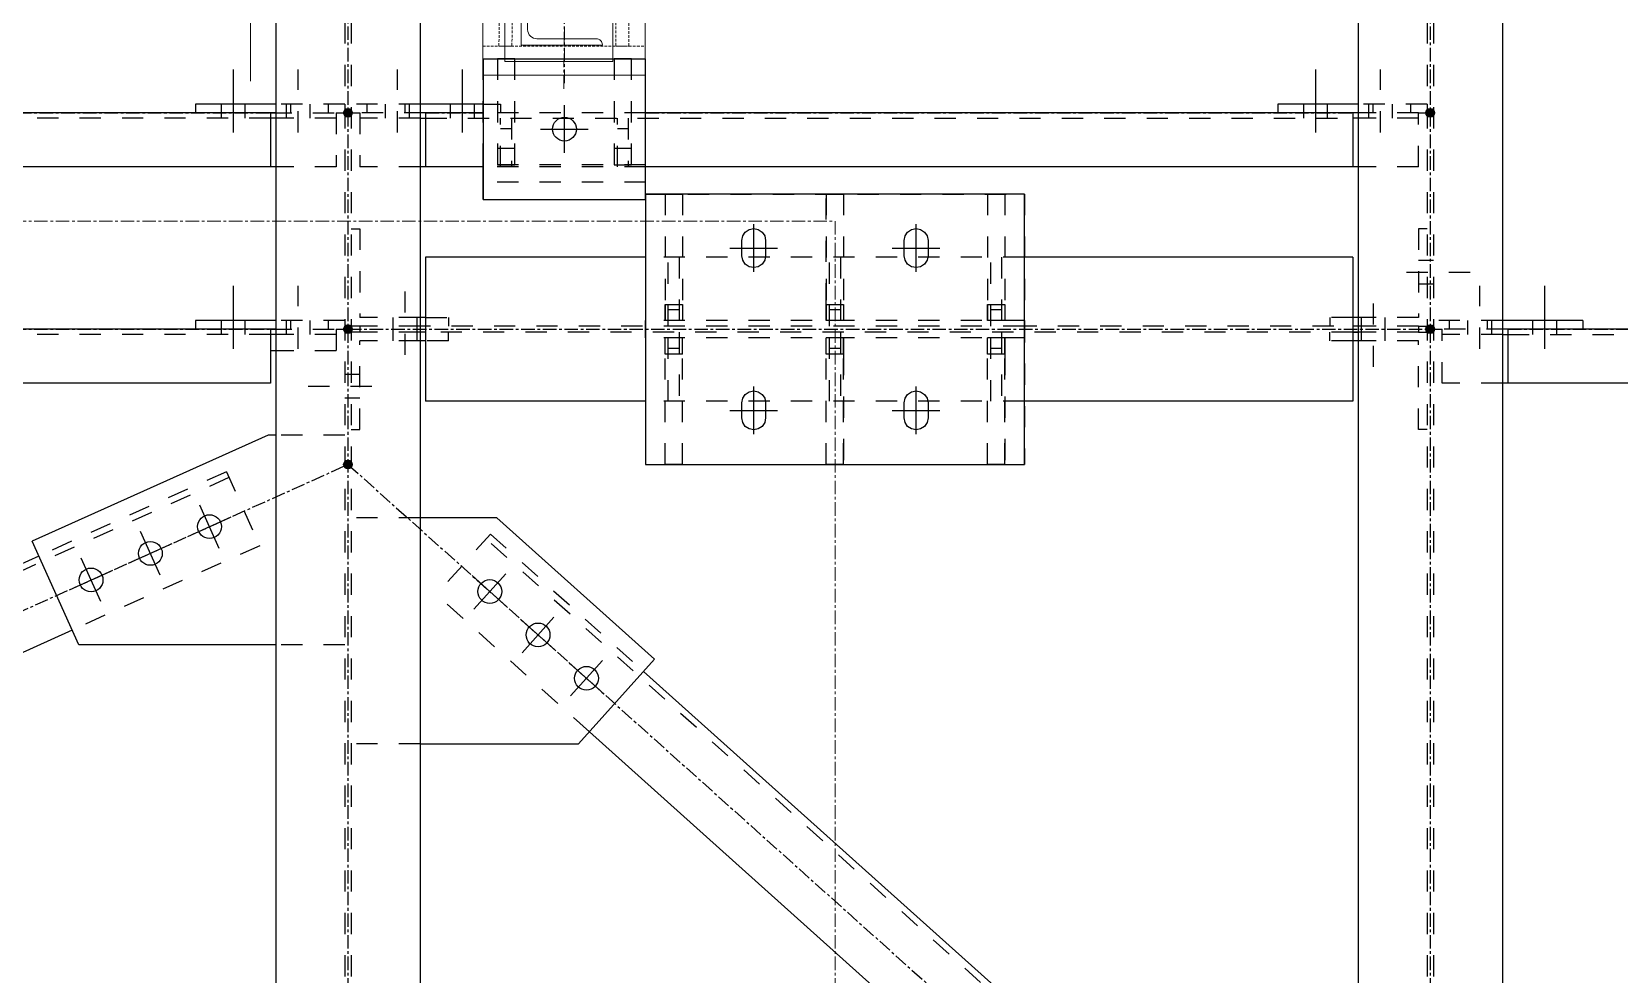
# Model space of a CAD drawing. Header units: inches. Extents: x 209270 to 234360, y -180214 to -150194.
# Drawn here: x 226220 to 227686, y -160060 to -159189 of the extents above; entities that cross this region are included whole.
import ezdxf

# ---------------------------------------------------------------- set-up
doc = ezdxf.new("R2010")
doc.units = ezdxf.units.IN
doc.header["$LTSCALE"] = 10
doc.header["$MEASUREMENT"] = 0
for name, pattern in [('CENTER', [2, 1.25, -0.25, 0.25, -0.25]), ('CENTER2', [1.125, 0.75, -0.125, 0.125, -0.125]), ('DXK_LINE_DOT2', [3.9198, 1.9599, -1.9599]), ('HIDDEN', [0.375, 0.25, -0.125])]:
    doc.linetypes.add(name, pattern=pattern)
doc.layers.get('0').update_dxf_attribs({"color": 1})
for name, color, linetype in [('_STR_0', 5, 'Continuous'), ('_STR_1', 5, 'Continuous'), ('_STR_2', 5, 'Continuous'), ('_STR_4', 5, 'Continuous')]:
    doc.layers.add(name, color=color, linetype=linetype)
for name, color, linetype, lineweight in [('CEN', 1, 'CENTER', 9), ('CENTER', 1, 'CENTER', 9), ('DIM', 1, 'Continuous', 13), ('MAIN OBJECT', 1, 'Continuous', 18), ('STR25', 1, 'Continuous', 5), ('STRUC-25HD', 1, 'HIDDEN', 5)]:
    doc.layers.add(name, color=color, linetype=linetype, lineweight=lineweight)

# ---------------------------------------------------------------- blocks, each defined once
blk = doc.blocks.new('A$C34ae56dc')
at = {"layer": 'CEN'}
for p, q in [((0, 87.5), (0, -87.5)), ((77.7, 0.5), (-77.3, 0, 450449366.5))]:
    blk.add_line(p, q, dxfattribs=at)
at = {"layer": 'MAIN OBJECT', "ltscale": 0.2}
blk.add_circle((0, 0), 11, dxfattribs=at)
at = {"layer": 'STR25', "ltscale": 0.2}
blk.add_lwpolyline([(65.2, -74.5), (-64.8, -75), (-64.8, 75), (65.2, 75.5)], close=True, dxfattribs=at)
at = {"layer": 'STRUC-25HD'}
for points in [[(50.2, 75.5), (38.2, 75.5), (38.2, -74.5), (50.2, -74.5)], [(38.2, 48.5), (38.2, 60.5), (-54.8, 60), (-54.8, 48)], [(38.2, -47.5), (38.2, -59.5), (-54.8, -60), (-54.8, -48)]]:
    blk.add_lwpolyline(points, close=True, dxfattribs=at)
blk = doc.blocks.new('A$C1f4f58bd')
at = {"layer": 'CEN'}
blk.add_line((4750, 2327.5, -815479761.5), (4750, 2472.5, -815479761.5), dxfattribs=at)
blk.add_lwpolyline([(1100, 2200), (5000, 2200), (5000, -2700), (1100, -2700)], close=True, dxfattribs=at)
at = {"layer": 'CENTER', "linetype": 'CENTER2'}
for p, q in [((4460, 2470.7), (4460, 2329.3)), ((4460, 2329.3), (4460, 2470.7))]:
    blk.add_line(p, q, dxfattribs=at)
at = {"layer": 'MAIN OBJECT', "elevation": -815479761.5}
blk.add_lwpolyline([(4694.8, 2447.6), (4794.8, 2447.6), (4794.8, 2347.6), (4694.8, 2347.6)], close=True, dxfattribs=at)
blk.add_lwpolyline([(4785, 2362.5), (4710, 2362.5), (4710, 2437.5), (4710.5, 2437.5, -0.414214), (4716, 2432), (4716, 2377, 0.414214), (4724.5, 2368.5), (4779.5, 2368.5, -0.414214), (4785, 2363)], format="xyb", close=True, dxfattribs=at)
at = {"xscale": -1.000000000000001, "rotation": 90}
blk.add_blockref('A$C34ae56dc', (4750, 2400, -815479761.5), dxfattribs=at)
blk = doc.blocks.new('Part-116860372-116270 - 114867')
at = {"layer": '_STR_1', "linetype": 'DXK_LINE_DOT2'}
for p, q in [((226578.5, -159638.2), (226514.7, -159638.2)), ((226578.5, -159847), (226514.7, -159847))]:
    blk.add_line(p, q, dxfattribs=at)
at = {"layer": '_STR_2', "linetype": 'Continuous'}
for p, q in [((226649.5, -159638.2), (226578.5, -159638.2)), ((226795, -159768.8), (226649.5, -159638.2)), ((226724.9, -159847), (226795, -159768.8)), ((226578.5, -159847), (226724.9, -159847))]:
    blk.add_line(p, q, dxfattribs=at)
blk = doc.blocks.new('Part-116860372-115052 - 114867')
at = {"layer": '_STR_4', "linetype": 'Continuous'}
for points in [[(226511.9, -159467.7, -1), (226511.9, -159459.7, -1)], [(227511.9, -159467.7, -1), (227511.9, -159459.7, -1)]]:
    blk.add_hatch(color=256, dxfattribs=at).paths.add_polyline_path(points)
at = {"layer": '_STR_1', "linetype": 'DXK_LINE_DOT2'}
for p, q in [((227136.8, -159397.1), (226786.8, -159397.1)), ((226522.7, -159460.8), (226522.7, -159466.5)), ((226578.5, -159460.8), (226522.7, -159460.8)), ((227136.8, -159460.8), (226583.5, -159460.8)), ((227501, -159460.8), (227136.8, -159460.8)), ((227501, -159460.8), (227501, -159466.5)), ((226578.5, -159466.5), (226522.7, -159466.5)), ((227440.3, -159466.5), (226583.5, -159466.5)), ((227501, -159466.5), (227445.3, -159466.5)), ((227136.8, -159530.3), (226786.8, -159530.3))]:
    blk.add_line(p, q, dxfattribs=at)
at = {"layer": '_STR_2', "linetype": 'Continuous'}
for p, q in [((226583.5, -159397.1), (226583.5, -159530.3)), ((226786.8, -159397.1), (226583.5, -159397.1)), ((227440.3, -159397.1), (227136.8, -159397.1)), ((227440.3, -159397.1), (227440.3, -159530.3)), ((226583.5, -159460.8), (226578.5, -159460.8)), ((227445.3, -159460.8), (227440.3, -159460.8)), ((226583.5, -159466.5), (226578.5, -159466.5)), ((227445.3, -159466.5), (227440.3, -159466.5)), ((226786.8, -159530.3), (226583.5, -159530.3)), ((227440.3, -159530.3), (227136.8, -159530.3))]:
    blk.add_line(p, q, dxfattribs=at)
at = {"layer": '_STR_4', "linetype": 'CENTER'}
blk.add_line((226511.9, -159463.7), (227511.9, -159463.7), dxfattribs=at)
at = {"layer": '_STR_4', "linetype": 'Continuous'}
for centre in [(226511.9, -159463.7), (227511.9, -159463.7)]:
    blk.add_circle(centre, 4, dxfattribs=at)
blk = doc.blocks.new('Part-116860372-115046 - 114867')
at = {"layer": '_STR_4', "linetype": 'Continuous'}
for points in [[(225511.9, -159467.7, -1), (225511.9, -159459.7, -1)], [(226511.9, -159467.7, -1), (226511.9, -159459.7, -1)]]:
    blk.add_hatch(color=256, dxfattribs=at).paths.add_polyline_path(points)
at = {"layer": '_STR_1', "linetype": 'DXK_LINE_DOT2'}
for p, q in [((225641.9, -159463.7), (225524.9, -159463.7)), ((225524.9, -159463.7), (225524.9, -159513.7)), ((226440.3, -159463.7), (226501, -159463.7)), ((226501, -159463.7), (226501, -159483.7)), ((225636.9, -159468.7), (225524.9, -159468.7)), ((226440.3, -159468.7), (225641.9, -159468.7)), ((226501, -159468.7), (226445.3, -159468.7)), ((226440.3, -159483.7), (226440.3, -159513.7)), ((226501, -159483.7), (226445.3, -159483.7)), ((225636.9, -159513.7), (225524.9, -159513.7)), ((226440.3, -159513.7), (226440.3, -159513.7))]:
    blk.add_line(p, q, dxfattribs=at)
at = {"layer": '_STR_2', "linetype": 'Continuous'}
for p, q in [((226440.3, -159463.7), (225641.9, -159463.7)), ((225641.9, -159463.7), (225641.9, -159513.7)), ((226440.3, -159463.7), (226440.3, -159513.7)), ((225641.9, -159468.7), (225636.9, -159468.7)), ((226445.3, -159468.7), (226440.3, -159468.7)), ((226445.3, -159483.7), (226440.3, -159483.7)), ((226440.3, -159513.7), (225636.9, -159513.7))]:
    blk.add_line(p, q, dxfattribs=at)
at = {"layer": '_STR_4', "linetype": 'CENTER'}
for p, q in [((225511.9, -159463.7), (225524.9, -159463.7)), ((225641.9, -159463.7), (226440.3, -159463.7)), ((226501, -159463.7), (226511.9, -159463.7))]:
    blk.add_line(p, q, dxfattribs=at)
at = {"layer": '_STR_4', "linetype": 'Continuous'}
for centre in [(225511.9, -159463.7), (226511.9, -159463.7)]:
    blk.add_circle(centre, 4, dxfattribs=at)
blk = doc.blocks.new('Bolt-116860372-115430 - 114867')
at = {"layer": '_STR_1', "linetype": 'DXK_LINE_DOT2'}
for p, q in [((227501, -159399.8), (227509, -159399.8)), ((227509, -159399.8), (227514.7, -159399.8)), ((227489.9, -159410.8), (227552.9, -159410.8)), ((227501, -159421.8), (227509, -159421.8)), ((227509, -159421.8), (227514.7, -159421.8))]:
    blk.add_line(p, q, dxfattribs=at)
blk = doc.blocks.new('Part-116860372-115000 - 114867')
at = {"layer": '_STR_1', "linetype": 'DXK_LINE_DOT2'}
for p, q in [((226509, -158435.3), (226509, -160285.8)), ((226514.7, -158435.3), (226514.7, -160285.8))]:
    blk.add_line(p, q, dxfattribs=at)
at = {"layer": '_STR_2', "linetype": 'Continuous'}
for p, q in [((226445.3, -158435.3), (226445.3, -160290.8)), ((226578.5, -158435.3), (226578.5, -160290.8))]:
    blk.add_line(p, q, dxfattribs=at)
at = {"layer": '_STR_4', "linetype": 'CENTER'}
blk.add_line((226511.9, -158363.7), (226511.9, -160373.7), dxfattribs=at)
blk = doc.blocks.new('Part-116860372-115001 - 114867')
at = {"layer": '_STR_1', "linetype": 'DXK_LINE_DOT2'}
for p, q in [((227509, -158435.3), (227509, -160362.3)), ((227514.7, -158435.3), (227514.7, -160362.3))]:
    blk.add_line(p, q, dxfattribs=at)
at = {"layer": '_STR_2', "linetype": 'Continuous'}
for p, q in [((227445.3, -158435.3), (227445.3, -160278.7)), ((227578.5, -158435.3), (227578.5, -160290.8))]:
    blk.add_line(p, q, dxfattribs=at)
at = {"layer": '_STR_4', "linetype": 'CENTER'}
blk.add_line((227511.9, -158363.7), (227511.9, -160373.7), dxfattribs=at)
blk = doc.blocks.new('Bolt-116860372-115758 - 114867')
at = {"layer": '_STR_1', "linetype": 'DXK_LINE_DOT2'}
for p, q in [((227557.7, -159481.7), (227557.7, -159423.7)), ((227546.7, -159463.7), (227546.7, -159455.7)), ((227546.7, -159468.7), (227546.7, -159463.7)), ((227568.7, -159463.7), (227568.7, -159455.7)), ((227568.7, -159468.7), (227568.7, -159463.7))]:
    blk.add_line(p, q, dxfattribs=at)
at = {"layer": '_STR_2', "linetype": 'Continuous'}
for p, q in [((227617.7, -159481.7), (227617.7, -159423.7)), ((227606.7, -159463.7), (227606.7, -159455.7)), ((227606.7, -159468.7), (227606.7, -159463.7)), ((227628.7, -159463.7), (227628.7, -159455.7)), ((227628.7, -159468.7), (227628.7, -159463.7))]:
    blk.add_line(p, q, dxfattribs=at)
blk = doc.blocks.new('Part-116860372-116267 - 114867')
at = {"layer": '_STR_1', "linetype": 'DXK_LINE_DOT2'}
for p, q in [((226509, -159561.6), (226445.3, -159561.6)), ((226509, -159755.4), (226445.3, -159755.4))]:
    blk.add_line(p, q, dxfattribs=at)
at = {"layer": '_STR_2', "linetype": 'Continuous'}
for p, q in [((226438.1, -159561.6), (226220.1, -159659.7)), ((226445.3, -159561.6), (226438.1, -159561.6)), ((226263.2, -159755.4), (226220.1, -159659.7)), ((226445.3, -159755.4), (226263.2, -159755.4))]:
    blk.add_line(p, q, dxfattribs=at)
blk = doc.blocks.new('Bolt-116860372-115756 - 114867')
at = {"layer": '_STR_1', "linetype": 'DXK_LINE_DOT2'}
for p, q in [((226557.7, -159281.7), (226557.7, -159223.7)), ((226546.7, -159263.7), (226546.7, -159255.7)), ((226568.7, -159263.7), (226568.7, -159255.7)), ((226546.7, -159268.7), (226546.7, -159263.7)), ((226568.7, -159268.7), (226568.7, -159263.7))]:
    blk.add_line(p, q, dxfattribs=at)
at = {"layer": '_STR_2', "linetype": 'Continuous'}
for p, q in [((226617.7, -159281.7), (226617.7, -159223.7)), ((226606.7, -159263.7), (226606.7, -159255.7)), ((226628.7, -159263.7), (226628.7, -159255.7)), ((226606.7, -159268.7), (226606.7, -159263.7)), ((226628.7, -159268.7), (226628.7, -159263.7))]:
    blk.add_line(p, q, dxfattribs=at)
blk = doc.blocks.new('Part-116860372-115047 - 114867')
at = {"layer": '_STR_4', "linetype": 'Continuous'}
for points in [[(227511.9, -159467.7, -1), (227511.9, -159459.7, -1)], [(228511.9, -159467.7, -1), (228511.9, -159459.7, -1)]]:
    blk.add_hatch(color=256, dxfattribs=at).paths.add_polyline_path(points)
at = {"layer": '_STR_1', "linetype": 'DXK_LINE_DOT2'}
for p, q in [((227583.5, -159463.7), (227522.7, -159463.7)), ((227522.7, -159513.7), (227522.7, -159463.7)), ((228499.2, -159463.7), (228411.9, -159463.7)), ((228499.2, -159513.7), (228499.2, -159463.7)), ((227578.5, -159468.7), (227522.7, -159468.7)), ((227583.5, -159468.7), (228411.9, -159468.7)), ((228499.2, -159468.7), (228416.9, -159468.7)), ((227578.5, -159513.7), (227522.7, -159513.7)), ((228499.2, -159513.7), (228416.9, -159513.7))]:
    blk.add_line(p, q, dxfattribs=at)
at = {"layer": '_STR_2', "linetype": 'Continuous'}
for p, q in [((228411.9, -159463.7), (227583.5, -159463.7)), ((227583.5, -159463.7), (227583.5, -159513.7)), ((228411.9, -159463.7), (228411.9, -159513.7)), ((227578.5, -159468.7), (227583.5, -159468.7)), ((228416.9, -159468.7), (228411.9, -159468.7)), ((228416.9, -159513.7), (227578.5, -159513.7))]:
    blk.add_line(p, q, dxfattribs=at)
at = {"layer": '_STR_4', "linetype": 'CENTER'}
for p, q in [((227511.9, -159463.7), (227522.7, -159463.7)), ((227583.5, -159463.7), (228411.9, -159463.7)), ((228499.2, -159463.7), (228511.9, -159463.7))]:
    blk.add_line(p, q, dxfattribs=at)
at = {"layer": '_STR_4', "linetype": 'Continuous'}
for centre in [(227511.9, -159463.7), (228511.9, -159463.7)]:
    blk.add_circle(centre, 4, dxfattribs=at)
blk = doc.blocks.new('Part-116860372-115048 - 114867')
at = {"layer": '_STR_4', "linetype": 'Continuous'}
for points in [[(225511.9, -159267.7, -1), (225511.9, -159259.7, -1)], [(226511.9, -159267.7, -1), (226511.9, -159259.7, -1)]]:
    blk.add_hatch(color=256, dxfattribs=at).paths.add_polyline_path(points)
at = {"layer": '_STR_1', "linetype": 'DXK_LINE_DOT2'}
for p, q in [((225524.9, -159263.7), (225524.9, -159313.7)), ((225641.9, -159263.7), (225524.9, -159263.7)), ((225636.9, -159268.7), (225524.9, -159268.7)), ((226440.3, -159268.7), (225641.9, -159268.7)), ((226206.9, -159263.7), (226056.9, -159263.7)), ((226440.3, -159263.7), (226501, -159263.7)), ((226501, -159268.7), (226445.3, -159268.7)), ((226501, -159263.7), (226501, -159313.7)), ((225636.9, -159313.7), (225524.9, -159313.7)), ((226206.9, -159313.7), (226056.9, -159313.7)), ((226501, -159313.7), (226440.3, -159313.7))]:
    blk.add_line(p, q, dxfattribs=at)
at = {"layer": '_STR_2', "linetype": 'Continuous'}
for p, q in [((225641.9, -159268.7), (225636.9, -159268.7)), ((226056.9, -159263.7), (225641.9, -159263.7)), ((225641.9, -159313.7), (225641.9, -159263.7)), ((226440.3, -159263.7), (226206.9, -159263.7)), ((226440.3, -159263.7), (226440.3, -159313.7)), ((226445.3, -159268.7), (226440.3, -159268.7)), ((226056.9, -159313.7), (225636.9, -159313.7)), ((226445.3, -159313.7), (226206.9, -159313.7))]:
    blk.add_line(p, q, dxfattribs=at)
at = {"layer": '_STR_4', "linetype": 'CENTER'}
for p, q in [((225511.9, -159263.7), (225524.9, -159263.7)), ((225641.9, -159263.7), (226056.9, -159263.7)), ((226206.9, -159263.7), (226440.3, -159263.7)), ((226501, -159263.7), (226511.9, -159263.7))]:
    blk.add_line(p, q, dxfattribs=at)
at = {"layer": '_STR_4', "linetype": 'Continuous'}
for centre in [(225511.9, -159263.7), (226511.9, -159263.7)]:
    blk.add_circle(centre, 4, dxfattribs=at)
blk = doc.blocks.new('Part-116860372-115049 - 114867')
at = {"layer": '_STR_4', "linetype": 'Continuous'}
for points in [[(226511.9, -159267.7, -1), (226511.9, -159259.7, -1)], [(227511.9, -159267.7, -1), (227511.9, -159259.7, -1)]]:
    blk.add_hatch(color=256, dxfattribs=at).paths.add_polyline_path(points)
at = {"layer": '_STR_1', "linetype": 'DXK_LINE_DOT2'}
for p, q in [((226522.7, -159263.7), (226522.7, -159313.7)), ((226583.5, -159263.7), (226522.7, -159263.7)), ((226578.5, -159268.7), (226522.7, -159268.7)), ((226583.5, -159268.7), (227440.3, -159268.7)), ((226786.9, -159263.7), (226636.9, -159263.7)), ((227501, -159263.7), (227440.3, -159263.7)), ((227501, -159268.7), (227445.3, -159268.7)), ((227501, -159313.7), (227501, -159263.7)), ((226578.5, -159313.7), (226522.7, -159313.7)), ((226786.9, -159313.7), (226636.9, -159313.7)), ((227501, -159313.7), (227445.3, -159313.7))]:
    blk.add_line(p, q, dxfattribs=at)
at = {"layer": '_STR_2', "linetype": 'Continuous'}
for p, q in [((226578.5, -159268.7), (226583.5, -159268.7)), ((226636.9, -159263.7), (226583.5, -159263.7)), ((226583.5, -159263.7), (226583.5, -159313.7)), ((227440.3, -159263.7), (226786.9, -159263.7)), ((227440.3, -159263.7), (227440.3, -159313.7)), ((227445.3, -159268.7), (227440.3, -159268.7)), ((226636.9, -159313.7), (226578.5, -159313.7)), ((227445.3, -159313.7), (226786.9, -159313.7))]:
    blk.add_line(p, q, dxfattribs=at)
at = {"layer": '_STR_4', "linetype": 'CENTER'}
for p, q in [((226511.9, -159263.7), (226522.7, -159263.7)), ((226583.5, -159263.7), (226636.9, -159263.7)), ((226786.9, -159263.7), (227440.3, -159263.7)), ((227501, -159263.7), (227511.9, -159263.7))]:
    blk.add_line(p, q, dxfattribs=at)
at = {"layer": '_STR_4', "linetype": 'Continuous'}
for centre in [(226511.9, -159263.7), (227511.9, -159263.7)]:
    blk.add_circle(centre, 4, dxfattribs=at)
blk = doc.blocks.new('Part-116860372-115424 - 114867')
at = {"layer": '_STR_1', "linetype": 'DXK_LINE_DOT2'}
for p, q in [((227509, -159370.8), (227501, -159370.8)), ((227501, -159370.8), (227501, -159452.8)), ((227419, -159452.8), (227419, -159460.8)), ((227440.3, -159452.8), (227419, -159452.8)), ((227501, -159452.8), (227445.3, -159452.8)), ((227501, -159460.8), (227509, -159460.8))]:
    blk.add_line(p, q, dxfattribs=at)
at = {"layer": '_STR_2', "linetype": 'Continuous'}
blk.add_line((227445.3, -159452.8), (227440.3, -159452.8), dxfattribs=at)
blk = doc.blocks.new('Part-116860372-115428 - 114867')
at = {"layer": '_STR_1', "linetype": 'DXK_LINE_DOT2'}
for p, q in [((226522.7, -159466.5), (226514.7, -159466.5)), ((226522.7, -159556.5), (226522.7, -159474.5)), ((226578.5, -159474.5), (226522.7, -159474.5)), ((226583.5, -159466.5), (226578.5, -159466.5)), ((226604.7, -159474.5), (226583.5, -159474.5)), ((226604.7, -159474.5), (226604.7, -159466.5)), ((226514.7, -159556.5), (226522.7, -159556.5))]:
    blk.add_line(p, q, dxfattribs=at)
at = {"layer": '_STR_2', "linetype": 'Continuous'}
blk.add_line((226583.5, -159474.5), (226578.5, -159474.5), dxfattribs=at)
blk = doc.blocks.new('Part-116860372-116458 - 114867')
at = {"layer": '_STR_1', "linetype": 'DXK_LINE_DOT2'}
for p, q in [((226953.8, -159440.7), (226953.8, -159338.7)), ((226953.8, -159338.7), (226953.8, -159338.7)), ((226953.8, -159338.7), (226953.8, -159440.7)), ((226953.8, -159338.7), (226969.8, -159338.7)), ((226969.8, -159338.7), (226969.8, -159440.7)), ((226969.8, -159338.7), (226969.8, -159440.7)), ((226953.8, -159455.7), (226953.8, -159440.7)), ((226953.8, -159440.7), (226953.8, -159455.7)), ((226953.8, -159440.7), (226969.8, -159440.7)), ((226969.8, -159440.7), (226969.8, -159455.7)), ((226969.8, -159440.7), (226969.8, -159455.7)), ((226953.8, -159455.7), (226953.8, -159455.7)), ((226969.8, -159455.7), (226953.8, -159455.7))]:
    blk.add_line(p, q, dxfattribs=at)
blk = doc.blocks.new('Part-116860372-115080 - 114867')
at = {"layer": '_STR_4', "linetype": 'Continuous'}
for points in [[(226511.9, -159592.7, -1), (226511.9, -159584.7, -1)], [(227386.9, -160377.7, -1), (227386.9, -160369.7, -1)]]:
    blk.add_hatch(color=256, dxfattribs=at).paths.add_polyline_path(points)
at = {"layer": '_STR_1', "linetype": 'DXK_LINE_DOT2'}
for p, q in [((226643.5, -159653.1), (226593.5, -159708.9)), ((226643.5, -159653.1), (226785, -159780)), ((227271.5, -160224.5), (226639.5, -159657.6)), ((226734.9, -159835.8), (226593.5, -159708.9)), ((227275.5, -160220), (227134, -160093.1)), ((227225.4, -160275.8), (227084, -160149)), ((227275.5, -160220), (227225.4, -160275.8))]:
    blk.add_line(p, q, dxfattribs=at)
at = {"layer": '_STR_2', "linetype": 'Continuous'}
for p, q in [((227134, -160093.1), (226785, -159780)), ((227084, -160149), (226734.9, -159835.8))]:
    blk.add_line(p, q, dxfattribs=at)
at = {"layer": '_STR_4', "linetype": 'CENTER'}
blk.add_line((226511.9, -159588.7), (227386.9, -160373.7), dxfattribs=at)
at = {"layer": '_STR_4', "linetype": 'Continuous'}
for centre in [(226511.9, -159588.7), (227386.9, -160373.7)]:
    blk.add_circle(centre, 4, dxfattribs=at)
blk = doc.blocks.new('Part-116860372-115081 - 114867')
at = {"layer": '_STR_4', "linetype": 'Continuous'}
for points in [[(226511.9, -159592.7, -1), (226511.9, -159584.7, -1)], [(225511.9, -160042.7, -1), (225511.9, -160034.7, -1)]]:
    blk.add_hatch(color=256, dxfattribs=at).paths.add_polyline_path(points)
at = {"layer": '_STR_1', "linetype": 'DXK_LINE_DOT2'}
for p, q in [((226399.5, -159595.4), (226226.2, -159673.4)), ((226399.5, -159595.4), (226430.3, -159663.8)), ((226401.9, -159600.9), (225654.3, -159937.3)), ((226430.3, -159663.8), (226257, -159741.8)), ((225651.9, -159931.8), (225825.1, -159853.9)), ((225682.6, -160000.2), (225651.9, -159931.8)), ((225855.9, -159922.2), (225682.6, -160000.2))]:
    blk.add_line(p, q, dxfattribs=at)
at = {"layer": '_STR_2', "linetype": 'Continuous'}
for p, q in [((226226.2, -159673.4), (225825.1, -159853.9)), ((226257, -159741.8), (225855.9, -159922.2))]:
    blk.add_line(p, q, dxfattribs=at)
at = {"layer": '_STR_4', "linetype": 'CENTER'}
blk.add_line((225511.9, -160038.7), (226511.9, -159588.7), dxfattribs=at)
at = {"layer": '_STR_4', "linetype": 'Continuous'}
for centre in [(226511.9, -159588.7), (225511.9, -160038.7)]:
    blk.add_circle(centre, 4, dxfattribs=at)
blk = doc.blocks.new('Bolt-116860372-115760 - 114867')
at = {"layer": '_STR_1', "linetype": 'DXK_LINE_DOT2'}
for p, q in [((227466, -159281.7), (227466, -159223.7)), ((227455, -159263.7), (227455, -159255.7)), ((227477, -159263.7), (227477, -159255.7)), ((227455, -159268.7), (227455, -159263.7)), ((227477, -159268.7), (227477, -159263.7))]:
    blk.add_line(p, q, dxfattribs=at)
at = {"layer": '_STR_2', "linetype": 'Continuous'}
for p, q in [((227406, -159281.7), (227406, -159223.7)), ((227395, -159263.7), (227395, -159255.7)), ((227417, -159263.7), (227417, -159255.7)), ((227395, -159268.7), (227395, -159263.7)), ((227417, -159268.7), (227417, -159263.7))]:
    blk.add_line(p, q, dxfattribs=at)
blk = doc.blocks.new('Bolt-116860372-115762 - 114867')
at = {"layer": '_STR_1', "linetype": 'DXK_LINE_DOT2'}
for p, q in [((226466, -159281.7), (226466, -159223.7)), ((226455, -159263.7), (226455, -159255.7)), ((226477, -159263.7), (226477, -159255.7)), ((226455, -159268.7), (226455, -159263.7)), ((226477, -159268.7), (226477, -159263.7))]:
    blk.add_line(p, q, dxfattribs=at)
at = {"layer": '_STR_2', "linetype": 'Continuous'}
for p, q in [((226406, -159281.7), (226406, -159223.7)), ((226395, -159263.7), (226395, -159255.7)), ((226417, -159263.7), (226417, -159255.7)), ((226395, -159268.7), (226395, -159263.7)), ((226417, -159268.7), (226417, -159263.7))]:
    blk.add_line(p, q, dxfattribs=at)
blk = doc.blocks.new('Part-116860372-115110 - 114867')
at = {"layer": '_STR_4', "linetype": 'Continuous'}
for points in [[(228511.9, -159592.7, -1), (228511.9, -159584.7, -1)], [(227636.9, -160377.7, -1), (227636.9, -160369.7, -1)]]:
    blk.add_hatch(color=256, dxfattribs=at).paths.add_polyline_path(points)
at = {"layer": '_STR_1', "linetype": 'DXK_LINE_DOT2'}
for p, q in [((228343.7, -159683.2), (227751.1, -160214.8)), ((228338.3, -159677.2), (228152.2, -159844.2)), ((228338.3, -159677.2), (228398.4, -159744.2)), ((228398.4, -159744.2), (228212.3, -159911.2)), ((227745.7, -160208.8), (227931.8, -160041.9)), ((227991.9, -160108.9), (227805.8, -160275.8)), ((227805.8, -160275.8), (227745.7, -160208.8))]:
    blk.add_line(p, q, dxfattribs=at)
at = {"layer": '_STR_2', "linetype": 'Continuous'}
for p, q in [((228152.2, -159844.2), (227931.8, -160041.9)), ((228212.3, -159911.2), (227991.9, -160108.9))]:
    blk.add_line(p, q, dxfattribs=at)
at = {"layer": '_STR_4', "linetype": 'CENTER'}
blk.add_line((227636.9, -160373.7), (228511.9, -159588.7), dxfattribs=at)
at = {"layer": '_STR_4', "linetype": 'Continuous'}
for centre in [(228511.9, -159588.7), (227636.9, -160373.7)]:
    blk.add_circle(centre, 4, dxfattribs=at)
blk = doc.blocks.new('Bolt-116860372-115764 - 114867')
at = {"layer": '_STR_1', "linetype": 'DXK_LINE_DOT2'}
for p, q in [((226466, -159481.7), (226466, -159423.7)), ((226455, -159463.7), (226455, -159455.7)), ((226455, -159468.7), (226455, -159463.7)), ((226477, -159463.7), (226477, -159455.7)), ((226477, -159468.7), (226477, -159463.7))]:
    blk.add_line(p, q, dxfattribs=at)
at = {"layer": '_STR_2', "linetype": 'Continuous'}
for p, q in [((226406, -159481.7), (226406, -159423.7)), ((226395, -159463.7), (226395, -159455.7)), ((226395, -159468.7), (226395, -159463.7)), ((226417, -159463.7), (226417, -159455.7)), ((226417, -159468.7), (226417, -159463.7))]:
    blk.add_line(p, q, dxfattribs=at)
blk = doc.blocks.new('Part-116860372-116721 - 114867')
at = {"layer": '_STR_1', "linetype": 'DXK_LINE_DOT2'}
for p, q in [((226636.9, -159327.7), (226636.9, -159311.7)), ((226786.9, -159311.7), (226636.9, -159311.7)), ((226786.9, -159327.7), (226786.9, -159311.7)), ((226786.9, -159327.7), (226636.9, -159327.7))]:
    blk.add_line(p, q, dxfattribs=at)
blk = doc.blocks.new('Part-116860372-115423 - 114867')
at = {"layer": '_STR_1', "linetype": 'DXK_LINE_DOT2'}
for p, q in [((227419, -159474.5), (227419, -159466.5)), ((227440.3, -159474.5), (227419, -159474.5)), ((227440.3, -159466.5), (227445.3, -159466.5)), ((227501, -159474.5), (227445.3, -159474.5)), ((227501, -159466.5), (227509, -159466.5)), ((227501, -159556.5), (227501, -159474.5)), ((227509, -159556.5), (227501, -159556.5))]:
    blk.add_line(p, q, dxfattribs=at)
at = {"layer": '_STR_2', "linetype": 'Continuous'}
blk.add_line((227445.3, -159474.5), (227440.3, -159474.5), dxfattribs=at)
blk = doc.blocks.new('Bolt-116860372-115425 - 114867')
at = {"layer": '_STR_1', "linetype": 'DXK_LINE_DOT2'}
for p, q in [((227459, -159439.8), (227459, -159507.8)), ((227448, -159452.8), (227448, -159460.8)), ((227448, -159460.8), (227448, -159466.5)), ((227470, -159452.8), (227470, -159460.8)), ((227470, -159460.8), (227470, -159466.5)), ((227448, -159466.5), (227448, -159474.5)), ((227470, -159466.5), (227470, -159474.5))]:
    blk.add_line(p, q, dxfattribs=at)
blk = doc.blocks.new('Part-116860372-115427 - 114867')
at = {"layer": '_STR_1', "linetype": 'DXK_LINE_DOT2'}
for p, q in [((226514.7, -159370.8), (226522.7, -159370.8)), ((226522.7, -159370.8), (226522.7, -159452.8)), ((226522.7, -159460.8), (226514.7, -159460.8)), ((226578.5, -159452.8), (226522.7, -159452.8)), ((226583.5, -159460.8), (226578.5, -159460.8)), ((226583.5, -159452.8), (226604.7, -159452.8)), ((226604.7, -159452.8), (226604.7, -159460.8))]:
    blk.add_line(p, q, dxfattribs=at)
at = {"layer": '_STR_2', "linetype": 'Continuous'}
blk.add_line((226583.5, -159452.8), (226578.5, -159452.8), dxfattribs=at)
blk = doc.blocks.new('Bolt-116860372-115429 - 114867')
at = {"layer": '_STR_1', "linetype": 'DXK_LINE_DOT2'}
for p, q in [((226564.7, -159487.5), (226564.7, -159419.5)), ((226553.7, -159460.8), (226553.7, -159452.8)), ((226553.7, -159466.5), (226553.7, -159460.8)), ((226575.7, -159460.8), (226575.7, -159452.8)), ((226575.7, -159466.5), (226575.7, -159460.8)), ((226553.7, -159474.5), (226553.7, -159466.5)), ((226575.7, -159474.5), (226575.7, -159466.5))]:
    blk.add_line(p, q, dxfattribs=at)
blk = doc.blocks.new('Bolt-116860372-115431 - 114867')
at = {"layer": '_STR_1', "linetype": 'DXK_LINE_DOT2'}
for p, q in [((226514.7, -159505.5), (226509, -159505.5)), ((226522.7, -159505.5), (226514.7, -159505.5)), ((226533.9, -159516.5), (226470.9, -159516.5)), ((226514.7, -159527.5), (226509, -159527.5)), ((226522.7, -159527.5), (226514.7, -159527.5))]:
    blk.add_line(p, q, dxfattribs=at)
blk = doc.blocks.new('Part-116860372-116465 - 114867')
at = {"layer": '_STR_1', "linetype": 'DXK_LINE_DOT2'}
for p, q in [((226807.8, -159530.3), (226807.8, -159466.5)), ((226817.8, -159466.5), (226817.8, -159530.3)), ((226817.8, -159481.5), (226807.8, -159481.5))]:
    blk.add_line(p, q, dxfattribs=at)
blk = doc.blocks.new('Part-116860372-115755 - 114867')
at = {"layer": '_STR_1', "linetype": 'DXK_LINE_DOT2'}
for p, q in [((226578.5, -159255.7), (226514.7, -159255.7)), ((226529.7, -159263.7), (226529.7, -159255.7)), ((226564.7, -159263.7), (226564.7, -159255.7)), ((226636.9, -159255.7), (226652.7, -159255.7)), ((226652.7, -159255.7), (226652.7, -159263.7))]:
    blk.add_line(p, q, dxfattribs=at)
at = {"layer": '_STR_2', "linetype": 'Continuous'}
for p, q in [((226636.9, -159255.7), (226578.5, -159255.7)), ((226583.5, -159263.7), (226578.5, -159263.7))]:
    blk.add_line(p, q, dxfattribs=at)
blk = doc.blocks.new('Bolt-116860372-116268 - 114867')
at = {"layer": '_STR_2', "linetype": 'Continuous'}
for p, q in [((226393, -159666.3), (226375, -159626.2)), ((226363.9, -159655.3), (226404, -159637.2)), ((226338.3, -159690.9), (226320.2, -159650.8)), ((226309.2, -159679.9), (226349.3, -159661.8)), ((226283.6, -159715.5), (226265.5, -159675.4)), ((226254.5, -159704.5), (226294.6, -159686.4))]:
    blk.add_line(p, q, dxfattribs=at)
for centre in [(226384, -159646.2), (226329.3, -159670.9), (226274.5, -159695.5)]:
    blk.add_circle(centre, 11, dxfattribs=at)
blk = doc.blocks.new('Part-116860372-116455 - 114867')
at = {"layer": '_STR_1', "linetype": 'DXK_LINE_DOT2'}
for p, q in [((227102.9, -159338.7), (227102.9, -159440.7)), ((227102.9, -159338.7), (227102.9, -159440.7)), ((227102.9, -159338.7), (227118.9, -159338.7)), ((227118.9, -159338.7), (227118.9, -159440.7)), ((227118.9, -159338.7), (227118.9, -159440.7)), ((227102.9, -159455.7), (227102.9, -159440.7)), ((227102.9, -159440.7), (227102.9, -159455.7)), ((227102.9, -159440.7), (227118.9, -159440.7)), ((227118.9, -159440.7), (227118.9, -159455.7)), ((227118.9, -159440.7), (227118.9, -159455.7)), ((227102.9, -159455.7), (227102.9, -159455.7)), ((227118.9, -159455.7), (227102.9, -159455.7))]:
    blk.add_line(p, q, dxfattribs=at)
at = {"layer": '_STR_2', "linetype": 'Continuous'}
for p, q in [((227102.9, -159338.7), (227102.9, -159338.7)), ((227102.9, -159338.7), (227102.9, -159338.7)), ((227102.9, -159338.7), (227102.9, -159338.7)), ((227102.9, -159338.7), (227118.9, -159338.7)), ((227102.9, -159338.7), (227102.9, -159338.7)), ((227118.9, -159338.7), (227118.9, -159338.7))]:
    blk.add_line(p, q, dxfattribs=at)
blk = doc.blocks.new('Bolt-116860372-116463 - 114867')
at = {"layer": '_STR_2', "linetype": 'Continuous'}
for p, q in [((226876.6, -159377.5), (226879, -159373.9)), ((226879, -159373.9), (226882.6, -159371.5)), ((226882.6, -159371.5), (226886.8, -159370.7)), ((226886.8, -159410.7), (226886.8, -159366.7)), ((226886.8, -159370.7), (226886.8, -159370.7)), ((226886.8, -159370.7), (226891, -159371.5)), ((226891, -159371.5), (226894.6, -159373.9)), ((226894.6, -159373.9), (226896.9, -159377.5)), ((227026.6, -159377.5), (227029, -159373.9)), ((227029, -159373.9), (227032.6, -159371.6)), ((227032.6, -159371.6), (227036.8, -159370.7)), ((227036.8, -159410.7), (227036.8, -159366.7)), ((227036.8, -159370.7), (227036.8, -159370.7)), ((227036.8, -159370.7), (227041, -159371.6)), ((227041, -159371.6), (227044.6, -159373.9)), ((227044.6, -159373.9), (227046.9, -159377.5)), ((226864.8, -159388.7), (226908.8, -159388.7)), ((226875.8, -159381.7), (226876.6, -159377.5)), ((226875.8, -159395.7), (226875.8, -159381.7)), ((226896.9, -159377.5), (226897.8, -159381.7)), ((226897.8, -159381.7), (226897.8, -159395.7)), ((227014.8, -159388.7), (227058.8, -159388.7)), ((227025.8, -159381.7), (227026.6, -159377.5)), ((227025.8, -159395.7), (227025.8, -159381.7)), ((227046.9, -159377.5), (227047.8, -159381.7)), ((227047.8, -159381.7), (227047.8, -159395.7)), ((226876.6, -159399.9), (226875.8, -159395.7)), ((226879, -159403.5), (226876.6, -159399.9)), ((226882.6, -159405.9), (226879, -159403.5)), ((226886.8, -159406.7), (226882.6, -159405.9)), ((226891, -159405.9), (226886.8, -159406.7)), ((226894.6, -159403.5), (226891, -159405.9)), ((226896.9, -159399.9), (226894.6, -159403.5)), ((226897.8, -159395.7), (226896.9, -159399.9)), ((227026.6, -159399.9), (227025.8, -159395.7)), ((227029, -159403.5), (227026.6, -159399.9)), ((227032.6, -159405.9), (227029, -159403.5)), ((227036.8, -159406.7), (227032.6, -159405.9)), ((227041, -159405.9), (227036.8, -159406.7)), ((227044.6, -159403.5), (227041, -159405.9)), ((227046.9, -159399.9), (227044.6, -159403.5)), ((227047.8, -159395.7), (227046.9, -159399.9)), ((226886.8, -159406.7), (226886.8, -159406.7)), ((227036.8, -159406.7), (227036.8, -159406.7)), ((226876.6, -159527.5), (226879, -159523.9)), ((226879, -159523.9), (226882.6, -159521.5)), ((226882.6, -159521.5), (226886.8, -159520.7)), ((226886.8, -159560.7), (226886.8, -159516.7)), ((226886.8, -159520.7), (226886.8, -159520.7)), ((226886.8, -159520.7), (226891, -159521.5)), ((226891, -159521.5), (226894.5, -159523.9)), ((226894.5, -159523.9), (226896.9, -159527.5)), ((227026.6, -159527.5), (227029, -159523.9)), ((227029, -159523.9), (227032.6, -159521.6)), ((227032.6, -159521.6), (227036.8, -159520.7)), ((227036.8, -159560.7), (227036.8, -159516.7)), ((227036.8, -159520.7), (227036.8, -159520.7)), ((227036.8, -159520.7), (227041, -159521.6)), ((227041, -159521.6), (227044.5, -159523.9)), ((227044.5, -159523.9), (227046.9, -159527.5)), ((226875.8, -159531.7), (226876.6, -159527.5)), ((226875.8, -159545.7), (226875.8, -159531.7)), ((226896.9, -159527.5), (226897.8, -159531.7)), ((226897.8, -159531.7), (226897.8, -159545.7)), ((227025.8, -159531.7), (227026.6, -159527.5)), ((227025.8, -159545.7), (227025.8, -159531.7)), ((227046.9, -159527.5), (227047.8, -159531.7)), ((227047.8, -159531.7), (227047.8, -159545.7)), ((226864.8, -159538.7), (226908.8, -159538.7)), ((226876.6, -159549.9), (226875.8, -159545.7)), ((226879, -159553.5), (226876.6, -159549.9)), ((226896.9, -159549.9), (226894.5, -159553.5)), ((226897.8, -159545.7), (226896.9, -159549.9)), ((227014.8, -159538.7), (227058.8, -159538.7)), ((227026.6, -159549.9), (227025.8, -159545.7)), ((227029, -159553.5), (227026.6, -159549.9)), ((227046.9, -159549.9), (227044.5, -159553.5)), ((227047.8, -159545.7), (227046.9, -159549.9)), ((226882.6, -159555.9), (226879, -159553.5)), ((226886.8, -159556.7), (226882.6, -159555.9)), ((226891, -159555.9), (226886.8, -159556.7)), ((226886.8, -159556.7), (226886.8, -159556.7)), ((226894.5, -159553.5), (226891, -159555.9)), ((227032.6, -159555.9), (227029, -159553.5)), ((227036.8, -159556.7), (227032.6, -159555.9)), ((227041, -159555.9), (227036.8, -159556.7)), ((227036.8, -159556.7), (227036.8, -159556.7)), ((227044.5, -159553.5), (227041, -159555.9))]:
    blk.add_line(p, q, dxfattribs=at)
blk = doc.blocks.new('Part-116860372-116457 - 114867')
at = {"layer": '_STR_1', "linetype": 'DXK_LINE_DOT2'}
for p, q in [((226804.9, -159338.7), (226804.9, -159440.7)), ((226804.9, -159338.7), (226804.9, -159440.7)), ((226804.9, -159338.7), (226820.9, -159338.7)), ((226820.9, -159338.7), (226820.9, -159440.7)), ((226820.9, -159338.7), (226820.9, -159440.7)), ((226804.9, -159455.7), (226804.9, -159440.7)), ((226804.9, -159440.7), (226804.9, -159455.7)), ((226804.9, -159440.7), (226820.9, -159440.7)), ((226820.9, -159440.7), (226820.9, -159455.7)), ((226820.9, -159440.7), (226820.9, -159455.7)), ((226804.9, -159455.7), (226804.9, -159455.7)), ((226820.9, -159455.7), (226804.9, -159455.7))]:
    blk.add_line(p, q, dxfattribs=at)
at = {"layer": '_STR_2', "linetype": 'Continuous'}
for p, q in [((226804.9, -159338.7), (226804.9, -159338.7)), ((226804.9, -159338.7), (226804.9, -159338.7)), ((226804.9, -159338.7), (226804.9, -159338.7)), ((226804.9, -159338.7), (226820.9, -159338.7)), ((226804.9, -159338.7), (226804.9, -159338.7)), ((226820.9, -159338.7), (226820.9, -159338.7))]:
    blk.add_line(p, q, dxfattribs=at)
blk = doc.blocks.new('Part-116860372-115759 - 114867')
at = {"layer": '_STR_1', "linetype": 'DXK_LINE_DOT2'}
for p, q in [((227509, -159255.7), (227445.3, -159255.7)), ((227459, -159263.7), (227459, -159255.7)), ((227494, -159263.7), (227494, -159255.7)), ((227509, -159255.7), (227509, -159263.7))]:
    blk.add_line(p, q, dxfattribs=at)
at = {"layer": '_STR_2', "linetype": 'Continuous'}
for p, q in [((227445.3, -159255.7), (227371, -159255.7)), ((227371, -159255.7), (227371, -159263.7)), ((227445.3, -159263.7), (227440.3, -159263.7))]:
    blk.add_line(p, q, dxfattribs=at)
blk = doc.blocks.new('Part-116860372-115763 - 114867')
at = {"layer": '_STR_1', "linetype": 'DXK_LINE_DOT2'}
for p, q in [((226509, -159455.7), (226445.3, -159455.7)), ((226459, -159463.7), (226459, -159455.7)), ((226494, -159463.7), (226494, -159455.7)), ((226509, -159455.7), (226509, -159463.7))]:
    blk.add_line(p, q, dxfattribs=at)
at = {"layer": '_STR_2', "linetype": 'Continuous'}
for p, q in [((226445.3, -159455.7), (226371, -159455.7)), ((226371, -159455.7), (226371, -159463.7)), ((226445.3, -159463.7), (226440.3, -159463.7))]:
    blk.add_line(p, q, dxfattribs=at)
blk = doc.blocks.new('Part-116860372-115757 - 114867')
at = {"layer": '_STR_1', "linetype": 'DXK_LINE_DOT2'}
for p, q in [((227578.5, -159455.7), (227514.7, -159455.7)), ((227529.7, -159463.7), (227529.7, -159455.7)), ((227564.7, -159463.7), (227564.7, -159455.7))]:
    blk.add_line(p, q, dxfattribs=at)
at = {"layer": '_STR_2', "linetype": 'Continuous'}
for p, q in [((227652.7, -159455.7), (227578.5, -159455.7)), ((227583.5, -159463.7), (227578.5, -159463.7)), ((227652.7, -159455.7), (227652.7, -159463.7))]:
    blk.add_line(p, q, dxfattribs=at)
blk = doc.blocks.new('Part-116860372-115761 - 114867')
at = {"layer": '_STR_1', "linetype": 'DXK_LINE_DOT2'}
for p, q in [((226509, -159255.7), (226445.3, -159255.7)), ((226459, -159263.7), (226459, -159255.7)), ((226494, -159263.7), (226494, -159255.7)), ((226509, -159255.7), (226509, -159263.7))]:
    blk.add_line(p, q, dxfattribs=at)
at = {"layer": '_STR_2', "linetype": 'Continuous'}
for p, q in [((226445.3, -159255.7), (226371, -159255.7)), ((226371, -159255.7), (226371, -159263.7)), ((226445.3, -159263.7), (226440.3, -159263.7))]:
    blk.add_line(p, q, dxfattribs=at)
blk = doc.blocks.new('Bolt-116860372-116271 - 114867')
at = {"layer": '_STR_2', "linetype": 'Continuous'}
for p, q in [((226659.3, -159720.9), (226626.5, -159691.5)), ((226657.6, -159689.9), (226628.2, -159722.6)), ((226703.9, -159761), (226671.2, -159731.6)), ((226702.2, -159729.9), (226672.9, -159762.7)), ((226748.6, -159801.1), (226715.8, -159771.7)), ((226746.9, -159770), (226717.5, -159802.7))]:
    blk.add_line(p, q, dxfattribs=at)
for centre in [(226642.9, -159706.2), (226687.5, -159746.3), (226732.2, -159786.4)]:
    blk.add_circle(centre, 11, dxfattribs=at)
blk = doc.blocks.new('Part-116860372-116454 - 114867')
at = {"layer": '_STR_1', "linetype": 'DXK_LINE_DOT2'}
for p, q in [((226786.8, -159471.7), (226786.8, -159455.7)), ((226786.8, -159455.7), (226786.9, -159455.7)), ((227136.8, -159455.7), (226786.8, -159455.7)), ((226786.9, -159471.7), (226786.9, -159455.7)), ((227136.8, -159471.7), (227136.8, -159455.7)), ((226786.8, -159471.7), (226786.9, -159471.7)), ((227136.8, -159471.7), (226786.8, -159471.7))]:
    blk.add_line(p, q, dxfattribs=at)
at = {"layer": '_STR_2', "linetype": 'Continuous'}
for p, q in [((227136.8, -159455.7), (227136.9, -159455.7)), ((227136.9, -159455.7), (227136.9, -159471.7)), ((227136.9, -159471.7), (227136.8, -159471.7))]:
    blk.add_line(p, q, dxfattribs=at)
blk = doc.blocks.new('Part-116860372-116456 - 114867')
at = {"layer": '_STR_2', "linetype": 'Continuous'}
for p, q in [((226786.8, -159338.7), (226786.8, -159588.7)), ((227136.8, -159338.7), (226786.8, -159338.7)), ((227136.8, -159588.7), (227136.8, -159338.7)), ((226786.8, -159588.7), (227136.8, -159588.7))]:
    blk.add_line(p, q, dxfattribs=at)
blk = doc.blocks.new('Part-116860372-116459 - 114867')
at = {"layer": '_STR_1', "linetype": 'DXK_LINE_DOT2'}
for p, q in [((226786.8, -159338.7), (226786.8, -159588.7)), ((226786.8, -159338.7), (227136.8, -159338.7)), ((227136.8, -159338.7), (227136.8, -159588.7)), ((226786.8, -159588.7), (227136.8, -159588.7))]:
    blk.add_line(p, q, dxfattribs=at)
blk = doc.blocks.new('Part-116860372-116460 - 114867')
at = {"layer": '_STR_1', "linetype": 'DXK_LINE_DOT2'}
for p, q in [((227118.9, -159471.7), (227102.9, -159471.7)), ((227102.9, -159486.7), (227102.9, -159471.7)), ((227102.9, -159486.7), (227102.9, -159471.7)), ((227118.9, -159471.7), (227118.9, -159486.7)), ((227118.9, -159486.7), (227118.9, -159471.7)), ((227118.9, -159471.7), (227118.9, -159471.7)), ((227118.9, -159486.7), (227102.9, -159486.7)), ((227102.9, -159588.7), (227102.9, -159486.7)), ((227102.9, -159588.7), (227102.9, -159486.7)), ((227118.9, -159486.7), (227118.9, -159588.7)), ((227118.9, -159588.7), (227118.9, -159486.7)), ((227118.9, -159588.7), (227118.9, -159588.7))]:
    blk.add_line(p, q, dxfattribs=at)
at = {"layer": '_STR_2', "linetype": 'Continuous'}
blk.add_line((227118.9, -159588.7), (227102.9, -159588.7), dxfattribs=at)
blk = doc.blocks.new('Part-116860372-116461 - 114867')
at = {"layer": '_STR_1', "linetype": 'DXK_LINE_DOT2'}
for p, q in [((226820.9, -159471.7), (226804.9, -159471.7)), ((226804.9, -159486.7), (226804.9, -159471.7)), ((226804.9, -159486.7), (226804.9, -159471.7)), ((226820.9, -159486.7), (226820.9, -159471.7)), ((226820.9, -159486.7), (226820.9, -159471.7)), ((226820.9, -159471.7), (226820.9, -159471.7)), ((226820.9, -159486.7), (226804.9, -159486.7)), ((226804.9, -159588.7), (226804.9, -159486.7)), ((226804.9, -159588.7), (226804.9, -159486.7)), ((226820.9, -159588.7), (226820.9, -159486.7)), ((226820.9, -159588.7), (226820.9, -159486.7)), ((226820.9, -159588.7), (226820.9, -159588.7))]:
    blk.add_line(p, q, dxfattribs=at)
at = {"layer": '_STR_2', "linetype": 'Continuous'}
for p, q in [((226820.9, -159588.7), (226804.9, -159588.7)), ((226804.9, -159588.7), (226804.9, -159588.7)), ((226804.9, -159588.7), (226804.9, -159588.7)), ((226820.9, -159588.7), (226820.9, -159588.7))]:
    blk.add_line(p, q, dxfattribs=at)
blk = doc.blocks.new('Part-116860372-116462 - 114867')
at = {"layer": '_STR_1', "linetype": 'DXK_LINE_DOT2'}
for p, q in [((226969.8, -159471.7), (226953.8, -159471.7)), ((226953.8, -159486.7), (226953.8, -159471.7)), ((226953.8, -159486.7), (226953.8, -159471.7)), ((226969.8, -159471.7), (226969.8, -159486.7)), ((226969.8, -159486.7), (226969.8, -159471.7)), ((226969.8, -159471.7), (226969.8, -159471.7)), ((226969.8, -159486.7), (226953.8, -159486.7)), ((226953.8, -159588.7), (226953.8, -159486.7)), ((226953.8, -159588.7), (226953.8, -159486.7)), ((226969.8, -159486.7), (226969.8, -159588.7)), ((226969.8, -159588.7), (226969.8, -159486.7)), ((226969.8, -159588.7), (226953.8, -159588.7)), ((226969.8, -159588.7), (226969.8, -159588.7))]:
    blk.add_line(p, q, dxfattribs=at)
blk = doc.blocks.new('Part-116860372-116466 - 114867')
at = {"layer": '_STR_1', "linetype": 'DXK_LINE_DOT2'}
for p, q in [((226807.8, -159460.8), (226807.8, -159397.1)), ((226817.8, -159397.1), (226817.8, -159460.8)), ((226817.8, -159445.8), (226807.8, -159445.8))]:
    blk.add_line(p, q, dxfattribs=at)
blk = doc.blocks.new('Part-116860372-116467 - 114867')
at = {"layer": '_STR_1', "linetype": 'DXK_LINE_DOT2'}
for p, q in [((226956.8, -159530.3), (226956.8, -159466.5)), ((226966.8, -159466.5), (226966.8, -159530.3)), ((226966.8, -159481.5), (226956.8, -159481.5))]:
    blk.add_line(p, q, dxfattribs=at)
blk = doc.blocks.new('Part-116860372-116468 - 114867')
at = {"layer": '_STR_1', "linetype": 'DXK_LINE_DOT2'}
for p, q in [((226956.8, -159460.8), (226956.8, -159397.1)), ((226966.8, -159397.1), (226966.8, -159460.8)), ((226966.8, -159445.8), (226956.8, -159445.8))]:
    blk.add_line(p, q, dxfattribs=at)
blk = doc.blocks.new('Part-116860372-116469 - 114867')
at = {"layer": '_STR_1', "linetype": 'DXK_LINE_DOT2'}
for p, q in [((227105.8, -159530.3), (227105.8, -159466.5)), ((227115.8, -159466.5), (227115.8, -159530.3)), ((227115.8, -159481.5), (227105.8, -159481.5))]:
    blk.add_line(p, q, dxfattribs=at)
blk = doc.blocks.new('Part-116860372-116470 - 114867')
at = {"layer": '_STR_1', "linetype": 'DXK_LINE_DOT2'}
for p, q in [((227105.8, -159460.8), (227105.8, -159397.1)), ((227115.8, -159397.1), (227115.8, -159460.8)), ((227115.8, -159445.8), (227105.8, -159445.8))]:
    blk.add_line(p, q, dxfattribs=at)
blk = doc.blocks.new('Part-116860372-116722 - 114867')
at = {"layer": '_STR_2', "linetype": 'Continuous'}
for p, q in [((226636.9, -159213.7), (226786.9, -159213.7)), ((226636.9, -159213.7), (226636.9, -159343.7)), ((226786.9, -159343.7), (226786.9, -159213.7)), ((226636.9, -159343.7), (226786.9, -159343.7))]:
    blk.add_line(p, q, dxfattribs=at)
blk = doc.blocks.new('Part-116860372-116723 - 114867')
at = {"layer": '_STR_1', "linetype": 'DXK_LINE_DOT2'}
for p, q in [((226636.9, -159311.7), (226636.9, -159213.7)), ((226636.9, -159213.7), (226786.9, -159213.7)), ((226786.9, -159311.7), (226786.9, -159213.7)), ((226636.9, -159343.7), (226636.9, -159327.7)), ((226786.9, -159343.7), (226786.9, -159327.7)), ((226636.9, -159343.7), (226786.9, -159343.7))]:
    blk.add_line(p, q, dxfattribs=at)
blk = doc.blocks.new('Part-116860372-116724 - 114867')
at = {"layer": '_STR_1', "linetype": 'DXK_LINE_DOT2'}
for p, q in [((226649.9, -159213.7), (226649.9, -159311.7)), ((226665.9, -159213.7), (226649.9, -159213.7)), ((226665.9, -159311.7), (226665.9, -159213.7)), ((226665.9, -159296.7), (226649.9, -159296.7)), ((226649.9, -159311.7), (226665.9, -159311.7))]:
    blk.add_line(p, q, dxfattribs=at)
blk = doc.blocks.new('Part-116860372-116725 - 114867')
at = {"layer": '_STR_1', "linetype": 'DXK_LINE_DOT2'}
for p, q in [((226757.9, -159213.7), (226757.9, -159311.7)), ((226773.9, -159213.7), (226757.9, -159213.7)), ((226773.9, -159311.7), (226773.9, -159213.7)), ((226773.9, -159296.7), (226757.9, -159296.7)), ((226757.9, -159311.7), (226773.9, -159311.7))]:
    blk.add_line(p, q, dxfattribs=at)
blk = doc.blocks.new('Bolt-116860372-116726 - 114867')
at = {"layer": '_STR_2', "linetype": 'Continuous'}
for p, q in [((226711.9, -159300.7), (226711.9, -159256.7)), ((226689.9, -159278.7), (226733.9, -159278.7))]:
    blk.add_line(p, q, dxfattribs=at)
blk.add_circle((226711.9, -159278.7), 11, dxfattribs=at)
blk = doc.blocks.new('Part-116860372-150353 - 114867')
at = {"layer": '_STR_1', "linetype": 'DXK_LINE_DOT2'}
for p, q in [((226652.9, -159313.7), (226652.9, -159268.7)), ((226662.9, -159268.7), (226662.9, -159313.7)), ((226662.9, -159278.6), (226652.9, -159278.6))]:
    blk.add_line(p, q, dxfattribs=at)
blk = doc.blocks.new('Part-116860372-150355 - 114867')
at = {"layer": '_STR_1', "linetype": 'DXK_LINE_DOT2'}
for p, q in [((226760.9, -159313.7), (226760.9, -159268.7)), ((226770.9, -159268.7), (226770.9, -159313.7)), ((226770.9, -159278.6), (226760.9, -159278.6))]:
    blk.add_line(p, q, dxfattribs=at)
blk = doc.blocks.new('OVERLAY_DRAWING')
at = {"layer": '_STR_0', "zscale": 0.8}
for name in ['Part-116860372-115000 - 114867', 'Part-116860372-115001 - 114867', 'Part-116860372-116722 - 114867', 'Part-116860372-116723 - 114867', 'Part-116860372-116724 - 114867', 'Part-116860372-116725 - 114867', 'Bolt-116860372-115762 - 114867', 'Bolt-116860372-115756 - 114867', 'Bolt-116860372-115760 - 114867', 'Part-116860372-115048 - 114867', 'Part-116860372-115761 - 114867', 'Part-116860372-115049 - 114867', 'Part-116860372-115755 - 114867', 'Bolt-116860372-116726 - 114867', 'Part-116860372-115759 - 114867', 'Part-116860372-150353 - 114867', 'Part-116860372-150355 - 114867', 'Part-116860372-116721 - 114867', 'Part-116860372-116456 - 114867', 'Part-116860372-116459 - 114867', 'Part-116860372-116457 - 114867', 'Part-116860372-116458 - 114867', 'Part-116860372-116455 - 114867', 'Part-116860372-115427 - 114867', 'Bolt-116860372-116463 - 114867', 'Part-116860372-115424 - 114867', 'Part-116860372-115052 - 114867', 'Part-116860372-116466 - 114867', 'Part-116860372-116468 - 114867', 'Part-116860372-116470 - 114867', 'Bolt-116860372-115430 - 114867', 'Bolt-116860372-115429 - 114867', 'Bolt-116860372-115764 - 114867', 'Bolt-116860372-115758 - 114867', 'Bolt-116860372-115425 - 114867', 'Part-116860372-115046 - 114867', 'Part-116860372-115763 - 114867', 'Part-116860372-116454 - 114867', 'Part-116860372-115047 - 114867', 'Part-116860372-115757 - 114867', 'Part-116860372-115428 - 114867', 'Part-116860372-116461 - 114867', 'Part-116860372-116465 - 114867', 'Part-116860372-116462 - 114867', 'Part-116860372-116467 - 114867', 'Part-116860372-116460 - 114867', 'Part-116860372-116469 - 114867', 'Part-116860372-115423 - 114867', 'Bolt-116860372-115431 - 114867', 'Part-116860372-116267 - 114867', 'Part-116860372-115081 - 114867', 'Part-116860372-115080 - 114867', 'Part-116860372-115110 - 114867', 'Bolt-116860372-116268 - 114867', 'Part-116860372-116270 - 114867', 'Bolt-116860372-116271 - 114867']:
    blk.add_blockref(name, (0, 0), dxfattribs=at)
at = {"layer": 'DIM'}
blk.add_blockref('A$C1f4f58bd', (221961.9, -161563.7, -450449365.8), dxfattribs=at)

msp = doc.modelspace()

# ---------------------------------------------------------------- block references
msp.add_blockref('OVERLAY_DRAWING', (0, 0))

doc.saveas('drawing.dxf')
